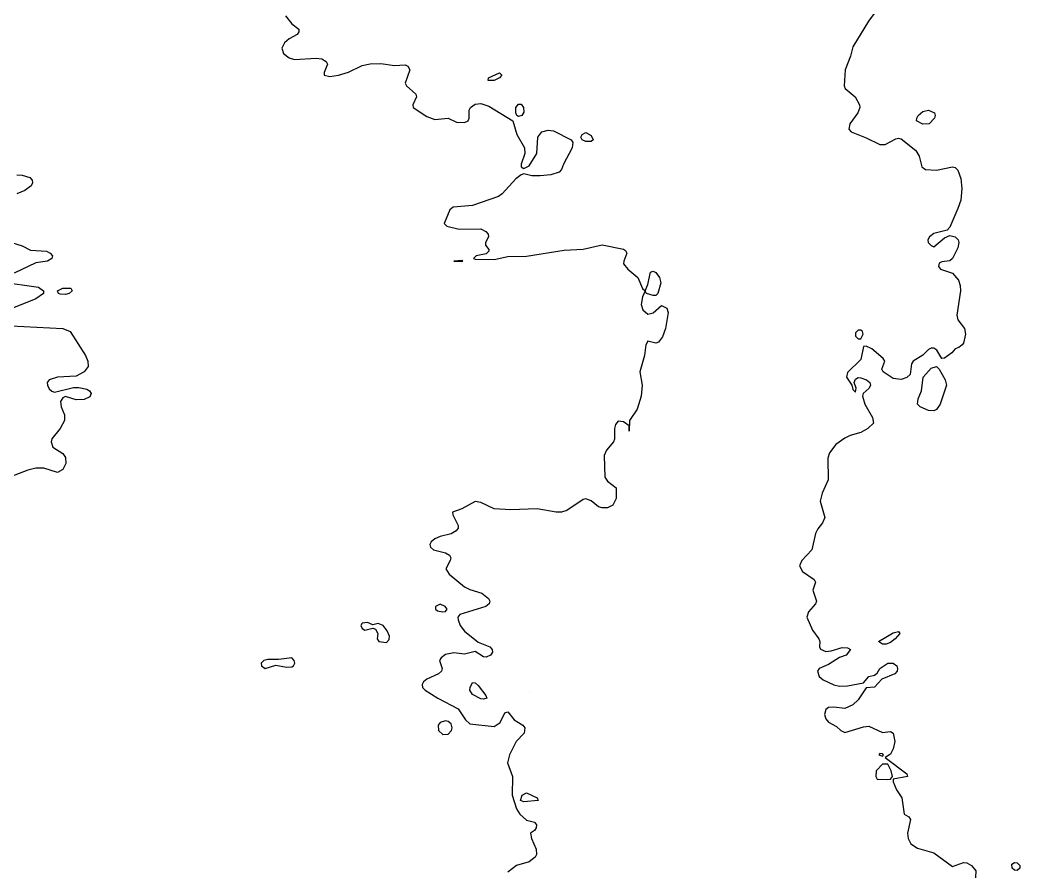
# Model space of a CAD drawing. Header units: inches. Extents: x 3311818 to 3313075, y 1372003 to 1372737.
# Drawn here: x 3312358.3 to 3312499.6, y 1372133.1 to 1372253.5 of the extents above; entities that cross this region are included whole.
import ezdxf

# ---------------------------------------------------------------- set-up
doc = ezdxf.new("R2010")
doc.units = ezdxf.units.IN
doc.header["$MEASUREMENT"] = 0

msp = doc.modelspace()

# ---------------------------------------------------------------- linework, layer by layer
for points, elevation in [([(3312479.77, 1372255.48), (3312478.19, 1372253.3), (3312475.96, 1372249.67), (3312475.63, 1372248.35), (3312474.88, 1372246.44), (3312474.72, 1372244.16), (3312474.89, 1372243.78), (3312476.28, 1372242.63), (3312476.9, 1372241.49), (3312476.96, 1372241.11), (3312476.68, 1372240.35), (3312475.53, 1372238.82), (3312475.4, 1372238.06), (3312475.73, 1372237.68), (3312477.87, 1372236.84), (3312479.77, 1372235.87), (3312480.54, 1372235.86), (3312482.06, 1372236.69), (3312482.44, 1372236.79), (3312482.82, 1372236.7), (3312484.89, 1372235.01), (3312485.35, 1372234.25), (3312485.72, 1372232.72), (3312486.25, 1372232.36), (3312487.78, 1372232.27), (3312490.07, 1372232.74), (3312490.45, 1372232.64), (3312490.83, 1372232.27), (3312491.21, 1372231.09), (3312491.38, 1372229.67), (3312491.21, 1372228.02), (3312490.83, 1372226.82), (3312489.68, 1372224.2), (3312489.3, 1372223.77), (3312487.4, 1372223.32), (3312486.8, 1372222.81), (3312486.59, 1372222.43), (3312486.6, 1372222.05), (3312487.02, 1372221.59), (3312487.4, 1372221.44), (3312488.92, 1372222.68), (3312489.68, 1372223.04), (3312490.45, 1372222.83), (3312490.84, 1372222.43), (3312490.95, 1372222.05), (3312490.83, 1372221.29), (3312490.07, 1372219.79), (3312489.68, 1372219.45), (3312488.54, 1372219.31), (3312488.16, 1372219.13), (3312488.08, 1372218.62), (3312488.38, 1372218.24), (3312490.07, 1372217.71), (3312490.91, 1372216.72), (3312491.14, 1372215.95), (3312491.17, 1372215.19), (3312490.68, 1372211.76), (3312490.83, 1372211.09), (3312491.76, 1372209.86), (3312491.88, 1372209.09), (3312491.59, 1372207.82), (3312491.4, 1372207.57), (3312490.95, 1372207.19), (3312490.45, 1372207), (3312489.94, 1372206.42), (3312488.92, 1372205.7), (3312488.54, 1372205.66), (3312487.84, 1372206.81), (3312487.4, 1372207.08), (3312487.02, 1372207.1), (3312486.64, 1372206.9), (3312485.87, 1372206.12), (3312484.49, 1372205.28), (3312484.28, 1372204.9), (3312484.07, 1372203.38), (3312483.59, 1372202.95), (3312482.82, 1372202.68), (3312481.68, 1372202.8), (3312480.25, 1372203.76), (3312480.07, 1372204.14), (3312480.48, 1372205.28), (3312480.27, 1372205.66), (3312478.63, 1372207.01), (3312477.87, 1372207.38), (3312477.49, 1372207.35), (3312477.11, 1372205.52), (3312475.2, 1372203.65), (3312475.08, 1372202.99), (3312475.84, 1372201.85), (3312475.96, 1372201.28), (3312476.34, 1372200.9), (3312476.45, 1372201.47), (3312476.15, 1372202.23), (3312476.34, 1372202.74), (3312476.73, 1372202.97), (3312477.11, 1372202.89), (3312477.89, 1372202.61), (3312478.36, 1372202.23), (3312478.44, 1372201.85), (3312478.29, 1372201.47), (3312477.42, 1372200.71), (3312477.32, 1372200.33), (3312477.67, 1372199.18), (3312478.75, 1372197.28), (3312478.9, 1372196.52), (3312478.07, 1372195.75), (3312477.11, 1372195.16), (3312475.58, 1372194.78), (3312474.82, 1372194.37), (3312473.58, 1372193.47), (3312472.68, 1372192.32), (3312472.45, 1372191.56), (3312472.47, 1372188.51), (3312471.64, 1372186.61), (3312471.37, 1372185.46), (3312471.99, 1372183.18), (3312471.68, 1372182.41), (3312471.01, 1372181.56), (3312470.7, 1372180.89), (3312470.18, 1372178.6), (3312468.78, 1372177.08), (3312468.45, 1372176.32), (3312468.87, 1372175.55), (3312470.49, 1372174.41), (3312470.68, 1372174.03), (3312470.33, 1372172.88), (3312470.82, 1372171.36), (3312470.67, 1372170.98), (3312469.68, 1372169.84), (3312469.47, 1372169.07), (3312470.25, 1372167.23), (3312471.18, 1372166.02), (3312471.32, 1372165.64), (3312471.24, 1372164.88), (3312471.39, 1372164.56), (3312472.15, 1372164.25), (3312472.91, 1372164.33), (3312474.44, 1372164.81), (3312475.2, 1372164.76), (3312475.64, 1372164.5), (3312475.03, 1372163.74), (3312474.06, 1372163.38), (3312472.53, 1372162.4), (3312471.21, 1372161.83), (3312470.95, 1372161.45), (3312471.19, 1372160.69), (3312471.77, 1372160.23), (3312473.3, 1372159.53), (3312474.06, 1372159.34), (3312475.2, 1372159.37), (3312477.49, 1372159.81), (3312478.25, 1372160.69), (3312479.01, 1372160.88), (3312479.39, 1372161.16), (3312479.77, 1372161.83), (3312480.92, 1372162.59), (3312481.68, 1372162.61), (3312482.19, 1372162.21), (3312482.3, 1372161.83), (3312482.22, 1372161.45), (3312481.9, 1372161.07), (3312480.06, 1372160.31), (3312479.01, 1372159.21), (3312477.87, 1372159.1), (3312476.73, 1372157.42), (3312475.96, 1372156.72), (3312474.82, 1372156.17), (3312473.3, 1372156.37), (3312472.53, 1372156.32), (3312472.15, 1372156.03), (3312471.96, 1372155.35), (3312472.15, 1372154.71), (3312472.53, 1372154.25), (3312473.68, 1372153.64), (3312474.29, 1372153.07), (3312474.82, 1372152.79), (3312477.49, 1372153.59), (3312478.25, 1372153.69), (3312480.16, 1372152.77), (3312481.3, 1372152.93), (3312481.68, 1372152.68), (3312481.88, 1372151.54), (3312481.68, 1372150.49), (3312481.3, 1372149.73), (3312480.54, 1372149.25), (3312483.59, 1372146.97), (3312483.68, 1372146.59), (3312481.68, 1372146.21), (3312481.68, 1372145.82), (3312482.15, 1372144.68), (3312482.89, 1372143.54), (3312483.2, 1372141.25), (3312483.87, 1372140.87), (3312484.13, 1372140.49), (3312483.71, 1372138.58), (3312483.77, 1372137.82), (3312484.15, 1372137.06), (3312485.11, 1372136.43), (3312487.4, 1372135.78), (3312490.07, 1372133.86), (3312491.59, 1372134.43), (3312492.09, 1372134.39), (3312492.76, 1372134.01), (3312493.35, 1372133.25), (3312493.26, 1372131.34)], 4491), ([(3312395.78, 1372254.07), (3312396.69, 1372252.95), (3312397.65, 1372252.16), (3312397.68, 1372251.78), (3312397.42, 1372251.4), (3312396.31, 1372250.82), (3312395.64, 1372250.26), (3312395.28, 1372249.49), (3312395.5, 1372248.73), (3312396.31, 1372248.11), (3312397.07, 1372247.89), (3312400.12, 1372248.1), (3312400.93, 1372247.97), (3312401.51, 1372247.59), (3312401.69, 1372247.21), (3312401.22, 1372246.06), (3312401.26, 1372245.68), (3312402.02, 1372245.5), (3312403.28, 1372245.68), (3312404.69, 1372246.08), (3312406.6, 1372247.03), (3312407.74, 1372247.3), (3312409.26, 1372247.31), (3312411.17, 1372247.03), (3312412.69, 1372247.12), (3312413.08, 1372246.97), (3312413.36, 1372246.44), (3312412.71, 1372244.54), (3312412.88, 1372244.16), (3312414.18, 1372243.01), (3312414.29, 1372242.63), (3312413.79, 1372241.49), (3312413.84, 1372241.11), (3312415.74, 1372239.85), (3312416.89, 1372239.42), (3312418.79, 1372239.58), (3312419.94, 1372239.02), (3312421.08, 1372238.97), (3312421.58, 1372239.2), (3312421.74, 1372239.58), (3312421.73, 1372240.73), (3312421.91, 1372241.11), (3312422.6, 1372241.59), (3312423.37, 1372241.67), (3312424.51, 1372241.29), (3312427.91, 1372239.2), (3312428.46, 1372237.3), (3312429.57, 1372235.39), (3312429.62, 1372234.63), (3312429.08, 1372233.1), (3312429.08, 1372232.72), (3312429.46, 1372232.47), (3312430.23, 1372232.85), (3312431.32, 1372234.63), (3312431.45, 1372236.92), (3312432.01, 1372237.68), (3312432.89, 1372237.89), (3312433.66, 1372237.8), (3312436.16, 1372236.53), (3312436.39, 1372236.15), (3312436.29, 1372235.39), (3312435.05, 1372233.1), (3312434.8, 1372232.34), (3312434.45, 1372231.96), (3312433.28, 1372231.6), (3312431.75, 1372231.43), (3312430.61, 1372231.46), (3312429.46, 1372231.73), (3312429.08, 1372231.58), (3312428.32, 1372231.05), (3312426.42, 1372228.91), (3312425.87, 1372228.53), (3312422.22, 1372227.26), (3312419.47, 1372227.01), (3312418.99, 1372226.63), (3312418.22, 1372224.72), (3312418.56, 1372224.34), (3312420.32, 1372223.93), (3312423.37, 1372223.98), (3312424.1, 1372223.58), (3312424.44, 1372223.19), (3312424.47, 1372222.81), (3312424.04, 1372222.05), (3312424.05, 1372221.67), (3312424.51, 1372221.04), (3312424.51, 1372220.81), (3312424.13, 1372220.42), (3312422.73, 1372220.15), (3312422.35, 1372219.76), (3312422.6, 1372219.68), (3312425.27, 1372219.62), (3312427.18, 1372220.07), (3312429.85, 1372220.09), (3312435.18, 1372220.97), (3312437.85, 1372221.07), (3312440.52, 1372221.68), (3312443.57, 1372221.11), (3312443.85, 1372220.91), (3312444.03, 1372220.53), (3312443.58, 1372219.38), (3312443.57, 1372219), (3312444.17, 1372218.24), (3312445.56, 1372217.1), (3312446.23, 1372215.52), (3312446.62, 1372215.19), (3312447, 1372216.08), (3312447.38, 1372217.86), (3312447.76, 1372217.99), (3312448.14, 1372217.77), (3312448.63, 1372217.1), (3312448.83, 1372216.33), (3312448.42, 1372214.81), (3312448.14, 1372214.53), (3312447.76, 1372214.53), (3312446.81, 1372214.81), (3312446.62, 1372215.19), (3312446.23, 1372214.35), (3312446.06, 1372213.29), (3312446.3, 1372212.52), (3312447, 1372211.92), (3312447.76, 1372212.07), (3312448.9, 1372213.14), (3312449.66, 1372212.75), (3312449.88, 1372212.14), (3312449.48, 1372209.86), (3312449.08, 1372208.71), (3312448.52, 1372207.97), (3312448.14, 1372207.79), (3312447, 1372208.08), (3312446.69, 1372207.57), (3312446.52, 1372206.04), (3312445.85, 1372203.76), (3312446.21, 1372201.85), (3312446.04, 1372200.33), (3312445.47, 1372198.48), (3312444.42, 1372196.9), (3312444.33, 1372195.37), (3312444.33, 1372196.13), (3312443.57, 1372196.71), (3312442.8, 1372196.8), (3312442.42, 1372196.29), (3312442.29, 1372195.75), (3312442.29, 1372194.23), (3312442.14, 1372193.85), (3312441.17, 1372192.7), (3312440.8, 1372191.94), (3312440.93, 1372188.89), (3312441.28, 1372188.3), (3312442.53, 1372187.37), (3312442.53, 1372185.84), (3312442.04, 1372184.93), (3312441.28, 1372184.52), (3312440.52, 1372184.52), (3312440.04, 1372184.7), (3312438.99, 1372185.53), (3312438.23, 1372185.8), (3312437.85, 1372185.72), (3312435.56, 1372184.18), (3312434.8, 1372183.93), (3312434.04, 1372183.91), (3312431.37, 1372184.41), (3312427.56, 1372184.24), (3312425.27, 1372184.39), (3312423.37, 1372185.3), (3312422.6, 1372185.41), (3312420.7, 1372184.38), (3312419.4, 1372183.94), (3312419.43, 1372183.56), (3312420.19, 1372182.03), (3312420.2, 1372181.65), (3312419.91, 1372181.27), (3312419.17, 1372180.87), (3312417.65, 1372180.5), (3312416.89, 1372180.16), (3312416.35, 1372179.75), (3312416.16, 1372179.36), (3312416.25, 1372178.98), (3312416.7, 1372178.6), (3312418.41, 1372178.2), (3312418.95, 1372177.84), (3312419.13, 1372177.46), (3312419.03, 1372177.08), (3312418.45, 1372175.93), (3312418.91, 1372175.17), (3312421.08, 1372173.38), (3312421.84, 1372172.99), (3312423.52, 1372172.5), (3312424.46, 1372171.74), (3312424.65, 1372171.36), (3312424.56, 1372170.98), (3312424.11, 1372170.6), (3312420.41, 1372169.45), (3312420.14, 1372169.07), (3312420.16, 1372168.69), (3312420.47, 1372167.93), (3312421.08, 1372167.11), (3312422.99, 1372165.56), (3312424.66, 1372164.88), (3312424.98, 1372164.5), (3312425.02, 1372164.12), (3312424.76, 1372163.74), (3312424.13, 1372163.43), (3312423.75, 1372163.48), (3312422.6, 1372164.22), (3312421.08, 1372163.88), (3312419.56, 1372164.03), (3312418.41, 1372163.82), (3312417.77, 1372163.36), (3312417.56, 1372162.98), (3312417.9, 1372161.83), (3312417.83, 1372161.45), (3312417.39, 1372161.07), (3312415.77, 1372160.31), (3312415.28, 1372159.93), (3312415.09, 1372159.55), (3312415.15, 1372159.16), (3312415.5, 1372158.78), (3312417.3, 1372157.64), (3312420.17, 1372156.11), (3312421.2, 1372154.59), (3312421.84, 1372154.03), (3312425.27, 1372153.66), (3312426.1, 1372154.21), (3312426.8, 1372155.57), (3312427.18, 1372155.73), (3312428.12, 1372154.59), (3312429.32, 1372153.83), (3312429.59, 1372153.45), (3312429.52, 1372152.68), (3312428.38, 1372151.54), (3312427.42, 1372149.64), (3312427.16, 1372148.49), (3312427.86, 1372146.59), (3312427.81, 1372143.92), (3312428.42, 1372142.01), (3312428.91, 1372141.25), (3312429.85, 1372140.38), (3312430.99, 1372140.11), (3312431.24, 1372139.73), (3312431.23, 1372139.34), (3312430.99, 1372138.96), (3312430.39, 1372138.58), (3312430.53, 1372137.82), (3312431.21, 1372136.3), (3312431.25, 1372135.53), (3312431.05, 1372135.15), (3312430.23, 1372134.51), (3312428.44, 1372134.01), (3312427.18, 1372133.07)], 4492), ([(3312425.27, 1372244.92), (3312424.43, 1372244.92), (3312424.48, 1372245.3), (3312426.03, 1372245.99), (3312426.34, 1372245.68), (3312426.03, 1372245.29), (3312425.27, 1372244.92)], 4492), ([(3312429.16, 1372239.96), (3312428.7, 1372239.82), (3312428.47, 1372239.96), (3312428.32, 1372240.35), (3312428.31, 1372241.11), (3312428.7, 1372241.58), (3312429.08, 1372241.58), (3312429.44, 1372241.11), (3312429.46, 1372240.47), (3312429.16, 1372239.96)], 4492), ([(3312486.75, 1372238.82), (3312485.87, 1372238.74), (3312484.98, 1372239.2), (3312485, 1372239.58), (3312485.22, 1372239.96), (3312485.87, 1372240.54), (3312486.64, 1372240.72), (3312487.51, 1372240.35), (3312487.61, 1372239.96), (3312487.49, 1372239.58), (3312486.75, 1372238.82)], 4491), ([(3312439.25, 1372236.53), (3312438.99, 1372236.28), (3312438.23, 1372236.32), (3312437.71, 1372236.53), (3312437.51, 1372236.92), (3312437.7, 1372237.3), (3312438.23, 1372237.56), (3312438.99, 1372237.17), (3312439.25, 1372236.53)], 4492), ([(3312357.81, 1372231.6), (3312358.57, 1372231.56), (3312359.62, 1372231.2), (3312359.99, 1372230.82), (3312360.02, 1372230.44), (3312359.83, 1372230.06), (3312358.95, 1372229.36), (3312357.81, 1372228.93)], 4493), ([(3312356.29, 1372222.28), (3312358.57, 1372221.54), (3312359.72, 1372220.95), (3312362, 1372220.79), (3312362.53, 1372220.53), (3312362.86, 1372220.15), (3312362.75, 1372219.76), (3312362.12, 1372219.38), (3312360.48, 1372219.14), (3312357.43, 1372217.71)], 4493), ([(3312420.7, 1372219.35), (3312420.83, 1372219.38), (3312420.7, 1372219.51), (3312419.56, 1372219.38), (3312420.7, 1372219.35)], 4492), ([(3312355.52, 1372216.49), (3312360.86, 1372215.71), (3312361.57, 1372215.19), (3312361.57, 1372214.81), (3312360.51, 1372214.05), (3312355.68, 1372212.14)], 4493), ([(3312365.19, 1372214.81), (3312364.67, 1372214.68), (3312363.91, 1372214.74), (3312363.7, 1372214.81), (3312363.55, 1372215.19), (3312364.29, 1372215.6), (3312365.43, 1372215.58), (3312365.64, 1372215.19), (3312365.19, 1372214.81)], 4493), ([(3312356.96, 1372210.24), (3312364.29, 1372209.86), (3312365.32, 1372209.47), (3312367.5, 1372206.04), (3312367.85, 1372205.28), (3312367.9, 1372204.52), (3312367.34, 1372203.77), (3312366.2, 1372203.15), (3312363.53, 1372202.99), (3312362.38, 1372202.64), (3312362.07, 1372202.23), (3312362.12, 1372201.85), (3312362.38, 1372201.34), (3312362.77, 1372201), (3312363.15, 1372200.9), (3312365.81, 1372201.52), (3312366.58, 1372201.56), (3312367.72, 1372201.3), (3312368.08, 1372201.09), (3312368.31, 1372200.71), (3312368.1, 1372200.24), (3312367.34, 1372199.86), (3312366.2, 1372199.81), (3312364.67, 1372200.27), (3312364.29, 1372200.07), (3312363.96, 1372199.56), (3312364.06, 1372198.8), (3312364.54, 1372197.66), (3312364.55, 1372196.9), (3312363.93, 1372195.75), (3312362.77, 1372194.29), (3312362.65, 1372193.85), (3312362.89, 1372193.09), (3312364.29, 1372192.22), (3312364.67, 1372191.67), (3312364.71, 1372190.8), (3312364.29, 1372189.95), (3312363.53, 1372189.54), (3312361.62, 1372190.12), (3312360.48, 1372190.14), (3312359.34, 1372189.87), (3312356.29, 1372188.7)], 4493), ([(3312477.11, 1372208.41), (3312477.41, 1372209.09), (3312477.31, 1372209.47), (3312477.11, 1372209.64), (3312476.73, 1372209.63), (3312476.34, 1372209.26), (3312476.34, 1372208.79), (3312476.73, 1372208.41), (3312477.11, 1372208.41)], 4491), ([(3312487.78, 1372198.42), (3312487.4, 1372198.26), (3312486.64, 1372198.29), (3312485.49, 1372198.8), (3312485.11, 1372199.18), (3312485.21, 1372199.95), (3312485.69, 1372201.09), (3312485.93, 1372202.99), (3312487.02, 1372204.25), (3312487.78, 1372204.52), (3312488.16, 1372204.14), (3312489.02, 1372202.61), (3312489.22, 1372201.85), (3312488.3, 1372199.18), (3312487.78, 1372198.42)], 4491), ([(3312418.03, 1372169.82), (3312418.41, 1372169.88), (3312418.63, 1372170.22), (3312418.36, 1372170.6), (3312417.65, 1372170.93), (3312416.97, 1372170.6), (3312416.98, 1372170.22), (3312417.27, 1372169.98), (3312418.03, 1372169.82)], 4492), ([(3312410.03, 1372165.52), (3312410.41, 1372165.93), (3312410.46, 1372166.41), (3312410.16, 1372167.17), (3312409.56, 1372167.93), (3312408.88, 1372168.18), (3312408.12, 1372168.01), (3312407.36, 1372168.34), (3312406.6, 1372168.26), (3312406.43, 1372167.93), (3312406.6, 1372167.47), (3312406.98, 1372167.24), (3312408.12, 1372167.51), (3312408.5, 1372167.38), (3312408.81, 1372166.79), (3312408.74, 1372166.02), (3312408.95, 1372165.64), (3312410.03, 1372165.52)], 4492), ([(3312480.66, 1372165.26), (3312480.16, 1372165.26), (3312479.58, 1372165.64), (3312481.68, 1372166.88), (3312482.44, 1372167.04), (3312482.6, 1372166.79), (3312481.95, 1372166.02), (3312481.3, 1372165.49), (3312480.66, 1372165.26)], 4491), ([(3312396.69, 1372162.06), (3312396.92, 1372162.21), (3312397.08, 1372162.59), (3312397, 1372162.98), (3312396.69, 1372163.36), (3312394.78, 1372163.12), (3312393.26, 1372163.12), (3312392.71, 1372162.98), (3312392.36, 1372162.59), (3312392.39, 1372162.21), (3312392.88, 1372161.85), (3312394.4, 1372162.31), (3312395.92, 1372162.01), (3312396.69, 1372162.06)], 4492), ([(3312424.25, 1372157.64), (3312423.75, 1372157.48), (3312423.37, 1372157.54), (3312422.22, 1372158.16), (3312421.84, 1372158.78), (3312421.87, 1372159.16), (3312422.22, 1372159.86), (3312422.6, 1372159.8), (3312422.99, 1372159.42), (3312424.11, 1372158.02), (3312424.25, 1372157.64)], 4492), ([(3312430.23, 1372158.4), (3312430.23, 1372158.4), (3312430.23, 1372158.4), (3312430.23, 1372158.4)], 4492), ([(3312418.79, 1372152.57), (3312419.24, 1372153.07), (3312419.34, 1372153.45), (3312419.17, 1372154.02), (3312418.79, 1372154.33), (3312418.41, 1372154.42), (3312417.65, 1372154.22), (3312417.34, 1372153.83), (3312417.4, 1372153.07), (3312418.03, 1372152.52), (3312418.79, 1372152.57)], 4492), ([(3312480.16, 1372149.45), (3312480.28, 1372149.64), (3312480.16, 1372149.76), (3312479.77, 1372149.83), (3312479.65, 1372149.64), (3312480.16, 1372149.45)], 4491), ([(3312480.92, 1372146.13), (3312481.3, 1372146.21), (3312481.55, 1372146.59), (3312481.38, 1372147.35), (3312480.92, 1372148.3), (3312480.16, 1372148.3), (3312479.28, 1372147.35), (3312479.2, 1372146.59), (3312479.39, 1372146.21), (3312480.92, 1372146.13)], 4491), ([(3312431.5, 1372143.16), (3312429.46, 1372142.97), (3312429.01, 1372143.16), (3312429.25, 1372143.92), (3312429.85, 1372144.25), (3312431.37, 1372143.54), (3312431.5, 1372143.16)], 4492), ([(3312499.55, 1372133.63), (3312499.21, 1372133.29), (3312498.83, 1372133.33), (3312498.5, 1372133.63), (3312498.45, 1372134.16), (3312498.83, 1372134.43), (3312499.21, 1372134.35), (3312499.59, 1372134.01), (3312499.55, 1372133.63)], 4491)]:
    msp.add_lwpolyline(points, dxfattribs=dict(elevation=elevation))

doc.saveas('drawing.dxf')
